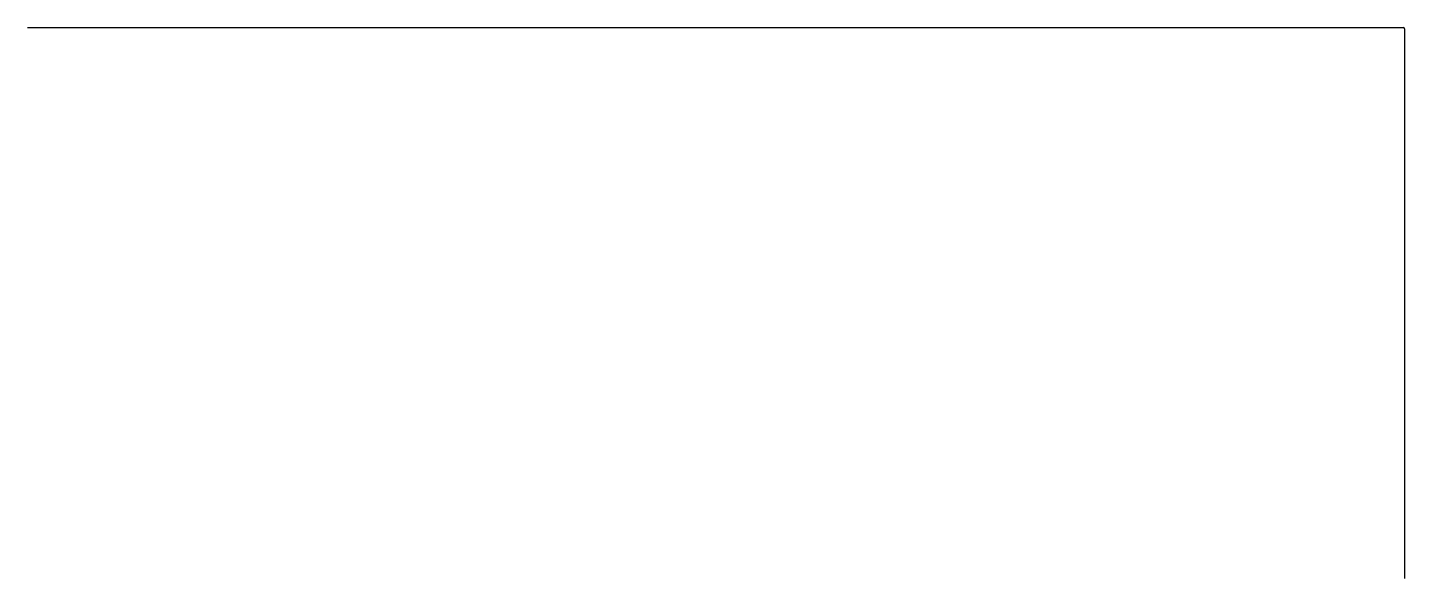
# Model space of a CAD drawing. Units: millimetres at full size, sheet at 1:100. Extents: x -15551 to 15061, y -15735 to -3490.
import ezdxf

# ---------------------------------------------------------------- set-up
doc = ezdxf.new("R2010")
doc.units = ezdxf.units.MM
doc.header["$LTSCALE"] = 100
doc.layers.add('0-0', color=7, linetype='Continuous')

msp = doc.modelspace()

# ---------------------------------------------------------------- linework, layer by layer
at = {"layer": '0-0'}
for p, q in [((-15551, -3489.8), (15031.2, -3489.8)), ((15061.2, -3519.8), (15061.2, -15734.7))]:
    msp.add_line(p, q, dxfattribs=at)
msp.add_arc((15031.2, -3519.8), 30, 0, 90, dxfattribs=at)

doc.saveas('drawing.dxf')
